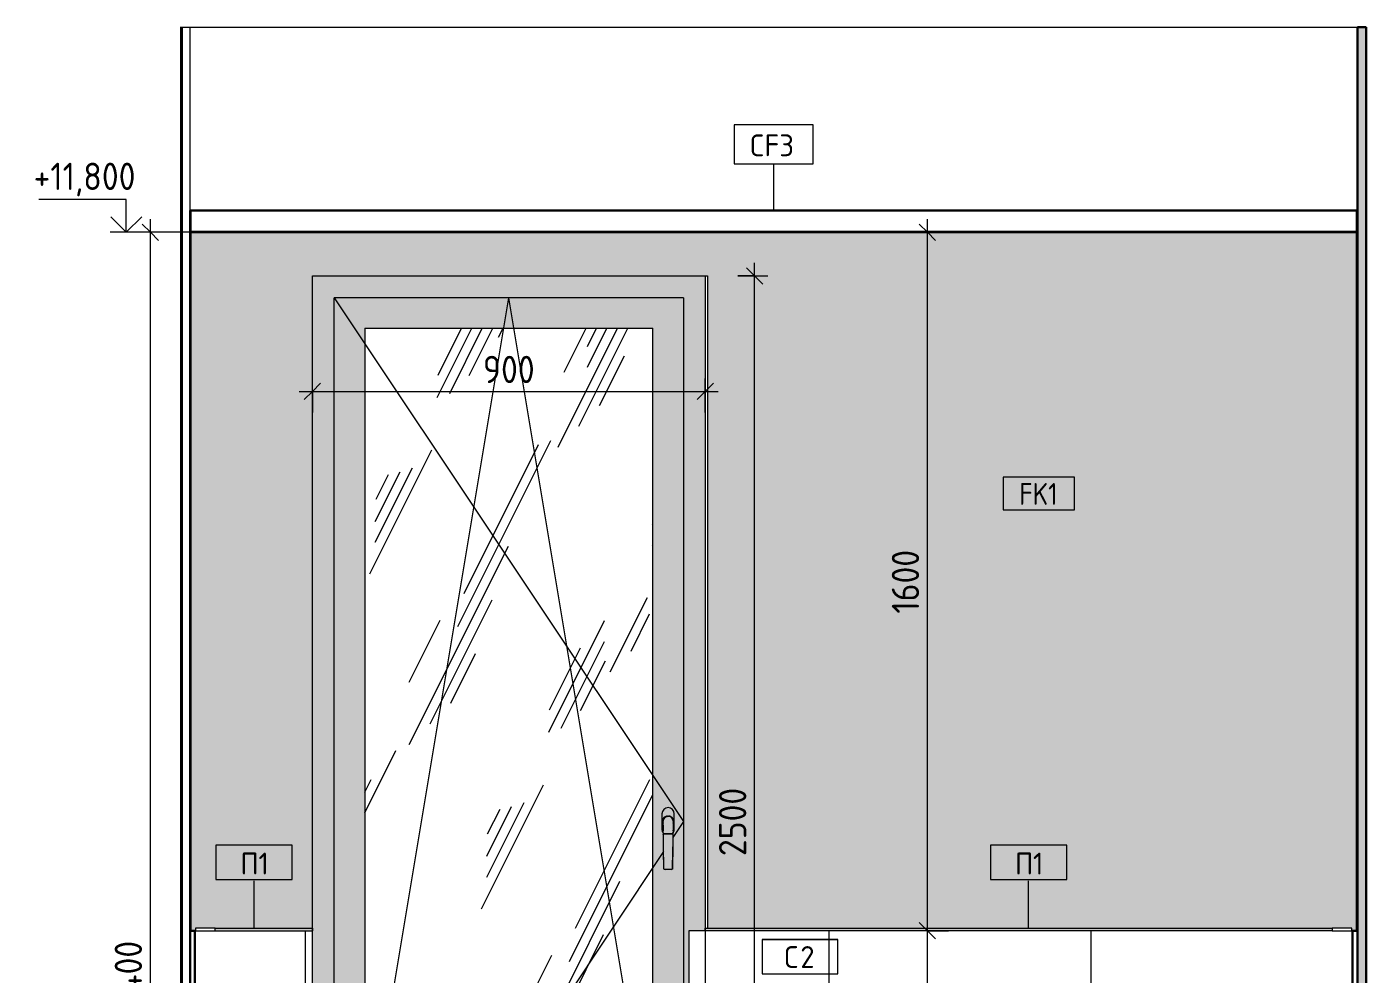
# Model space of a CAD drawing. Header units: millimetres. Extents: x 63201 to 101610, y -2505 to 12270.
# Drawn here: x 89770 to 92838, y 10100 to 12270 of the extents above; entities that cross this region are included whole.
import ezdxf

# ---------------------------------------------------------------- set-up
doc = ezdxf.new("R2010")
doc.units = ezdxf.units.MM
for name, color, linetype, lineweight in [('A-ANNO-DIMS', 7, 'Continuous', 9), ('A-ANNO-DIMS-25', 7, 'Continuous', 9), ('A-CLNG-IDEN', 7, 'Continuous', 9), ('A-FLOR', 7, 'Continuous', 9), ('A-FLOR-HRAL-IDEN', 7, 'Continuous', 9), ('A-GENM-IDEN', 7, 'Continuous', 9), ('A-GLAZ', 7, 'Continuous', 9), ('A-WALL', 7, 'Continuous', 9), ('A-WALL-IDEN', 7, 'Continuous', 9), ('A-WALL-PATT', 7, 'Continuous', 9), ('G-ANNO-DIMS', 7, 'Continuous', 9), ('G-ANNO-DIMS-1', 7, 'Continuous', 20), ('I-WALL', 7, 'Continuous', 9), ('Ограждение', 7, 'Continuous', 9), ('Поручни', 7, 'Continuous', 9)]:
    doc.layers.add(name, color=color, linetype=linetype, lineweight=lineweight)
for name, color, linetype, lineweight, true_color in [('A-CLNG-FNSH-1', 7, 'Continuous', 30, 0x3c3c3c), ('A-WALL-4', 7, 'Continuous', 40, 0x3c3c3c), ('A-WALL-5', 7, 'Continuous', 30, 0x3c3c3c), ('A-WALL-FNSH-3', 7, 'Continuous', 30, 0x3c3c3c), ('I-WALL-1', 7, 'Continuous', 9, 0x787878)]:
    doc.layers.add(name, color=color, linetype=linetype, lineweight=lineweight, true_color=true_color)
doc.styles.add('GOST Common_5', font='GOST_Common.ttf', dxfattribs={"height": 50})
doc.styles.add('GOST Common_6', font='GOST_Common.ttf', dxfattribs={"width": 0.9, "height": 50})
doc.styles.add('ISOCPEUR_2', font='isocpeur.ttf', dxfattribs={"width": 0.9, "height": 62.5})
doc.dimstyles.new('ISO-2_5_0_9К_БОЛЬШОЙ_1', dxfattribs={"dimscale": 304.8, "dimtxt": 62.248823, "dimasz": 0.123031, "dimexe": 0.098425, "dimexo": 0.246063, "dimgap": 0, "dimtad": 1, "dimdec": 0, "dimrnd": 10, "dimzin": 0, "dimdsep": 46, "dimtxsty": 'ISOCPEUR_2', "dimblk1": 'OBLIQUE', "dimblk2": 'OBLIQUE', "dimsah": 1, "dimcen": 0.09, "dimdle": 0.098425, "dimazin": 0, "dimtfac": 1, "dimtdec": 4, "dimtix": 1, "dimtmove": 0, "dimatfit": 3, "dimfxl": 1, "dimtvp": 1, "dimtolj": 1, "dimtzin": 0, "dimarcsym": 2})

# ---------------------------------------------------------------- blocks, each defined once
blk = doc.blocks.new('120_Окно_СКБ_1Ст - 120_Окно_СКБ_1Ст 900х2500_h_-22445987-Развертка 3_11-3')
at = {"layer": 'A-GLAZ'}
h = blk.add_hatch(color=256, dxfattribs=at)
h.paths.add_polyline_path([(-70736.1, 9200), (-70697.5, 9200), (-70697.5, 9204), (-71540, 9204), (-71540, 9220), (-70697.5, 9220.2), (-70697.5, 10200), (-70660, 10200), (-70660, 11700), (-71560, 11700), (-71560, 9220), (-71544.8, 9220), (-71544.8, 9204), (-71560, 9204), (-71560, 9200), (-70736.7, 9200)])
h.paths.add_polyline_path([(-71351.1, 9250), (-71510, 9250), (-71510, 11650), (-70710, 11650), (-70710, 9250), (-71181.4, 9250)])
h = blk.add_hatch(color=256, dxfattribs=at)
h.paths.add_polyline_path([(-71490, 9250), (-70710, 9250), (-70710, 11650), (-71510, 11650), (-71510, 9250)])
h.paths.add_polyline_path([(-71011.8, 9320), (-71440, 9320), (-71440, 11580), (-70780, 11580), (-70780, 9320), (-70842.2, 9320)])
h.paths.add_polyline_path([(-70738, 10340.5), (-70754, 10340.8), (-70754.9, 10341.3), (-70755, 10341.6), (-70756.2, 10423.8), (-70757.3, 10425.5), (-70758.5, 10428.4), (-70759, 10432), (-70759, 10468), (-70758.5, 10471.6), (-70757.1, 10475), (-70754.9, 10477.9), (-70752, 10480.1), (-70748.6, 10481.5), (-70745, 10482), (-70741.4, 10481.5), (-70737.2, 10479.5), (-70735.1, 10477.9), (-70732.9, 10475), (-70731.5, 10471.6), (-70731, 10468), (-70731, 10432), (-70731.5, 10428.4), (-70732.9, 10425), (-70733.9, 10423.6), (-70734.2, 10400.4), (-70735.1, 10341.3), (-70736.1, 10340.7), (-70737.2, 10340.5)])
h = blk.add_hatch(dxfattribs=at)
h.set_pattern_fill('FP_20', color=256, style=0, pattern_type=2)
h.set_pattern_definition([(63.435, (-70203.4, 31.75), (-255.583, 766.747), [317.5, -190.5, 317.5, -190.5, -403.903]), (63.435, (-70203.4, 31.75), (-255.583, 766.747), [-1016, 127, -276.903]), (63.435, (-70219.3, 47.6), (-255.583, 766.747), [254, -317.5, 190.5, -190.5, -467.403]), (63.435, (-70219.3, 47.6), (-255.583, 766.747), [-952.5, 222.25, -245.153]), (63.435, (-70219.3, 95.25), (-255.583, 766.747), [190.5, -381, 127, -190.5, -530.903]), (63.435, (-70219.3, 95.25), (-255.583, 766.747), [-889, 285.75, -245.153]), (63.435, (-70171.7, 47.6), (-255.583, 766.747), [190.5, -381, 158.75, -6404.65]), (63.435, (-70124.05, 95.25), (-255.583, 766.747), [95.25, -476.25, 63.5, -6499.9]), (63.435, (-70203.4, 174.6), (-255.583, 766.747), [63.5, -476.25, 63.5, -254, -562.653]), (63.435, (-70203.4, 174.6), (-255.583, 766.747), [-857.25, 158.75, -403.903]), (63.435, (-69917.7, 127), (-255.583, 766.747), [317.5, -476.25, 381, -251.503]), (63.435, (-69917.7, 79.4), (-255.583, 766.747), [444.5, -317.5, 476.25, -188.003]), (63.435, (-69885.9, 95.25), (-255.583, 766.747), [508, -254, 381, -276.903]), (63.435, (-69838.3, 142.9), (-255.583, 766.747), [317.5, -444.5, 254, -403.903]), (63.435, (-69885.9, 238.1), (-255.583, 766.747), [158.75, -635, 190.5, -435.653]), (63.435, (-69790.7, 190.5), (-255.583, 766.747), [127, -635, 127, -530.903])])
h.paths.add_polyline_path([(-71351.1, 9320), (-70780, 9320), (-70780, 11580), (-71440, 11580), (-71440, 9320)])
h = blk.add_hatch(color=256, dxfattribs=at)
h.paths.add_polyline_path([(-70757.1, 10450.3), (-70756.9, 10451.9), (-70757, 10450.4)])
h.paths.add_polyline_path([(-70756.1, 10423.6), (-70757, 10449.7), (-70757.1, 10453.7), (-70756.9, 10454), (-70756.6, 10454.4), (-70756.2, 10456.1), (-70755.5, 10457.3), (-70753.5, 10459.6), (-70753.4, 10459.2), (-70752.8, 10460), (-70752.7, 10460.2), (-70750.8, 10461.4), (-70748, 10462.2), (-70744, 10462.5), (-70740.3, 10461.8), (-70737.4, 10460.3), (-70735.2, 10458.2), (-70733.6, 10455.7), (-70733, 10453.8), (-70733.1, 10453.5), (-70732.7, 10452), (-70732.9, 10449.7), (-70733.5, 10439.3), (-70733.9, 10423.6), (-70732.9, 10425), (-70731.4, 10428.6), (-70731, 10434), (-70731, 10468), (-70731.5, 10471.6), (-70732.9, 10475), (-70735.1, 10477.9), (-70738, 10480.1), (-70741.4, 10481.5), (-70745, 10482), (-70748.6, 10481.5), (-70752.8, 10479.5), (-70754.9, 10477.9), (-70757.3, 10474.5), (-70758.5, 10471.6), (-70759, 10468), (-70759, 10432), (-70758.5, 10428.4), (-70757.1, 10425), (-70756.2, 10423.8)])
for points in [[(-70756, 10421.2), (-70755.5, 10421.6), (-70753, 10421.9), (-70752, 10421.9), (-70749.8, 10445.9), (-70749, 10452.1), (-70747.5, 10459.1), (-70746.6, 10462.4), (-70750, 10461.7), (-70752.1, 10460.7), (-70752.7, 10459.9), (-70752.8, 10459.7), (-70753.4, 10459.2), (-70753.7, 10459.4), (-70754.8, 10458.3), (-70756.4, 10455.7), (-70756.5, 10455.4), (-70756.6, 10454.3), (-70757.1, 10453.6), (-70757, 10449.7), (-70756.7, 10445.2), (-70756, 10421.2)], [(-70752, 10421.9), (-70738, 10421.9), (-70740.1, 10445.6), (-70741.3, 10453.8), (-70742.5, 10459.2), (-70744, 10462.5), (-70746.1, 10462.2), (-70747.1, 10460.2), (-70748, 10457.1), (-70749, 10452.1), (-70750.5, 10439.3), (-70751.9, 10422.8)], [(-70752, 10340.5), (-70752, 10421.9), (-70755.5, 10421.6), (-70756, 10421.1), (-70754.9, 10341.3), (-70754, 10340.8), (-70752.8, 10340.5)], [(-70752, 10340.5), (-70738, 10340.5), (-70738, 10421.9), (-70752, 10421.9), (-70752, 10340.5)], [(-70738, 10340.5), (-70735.9, 10340.8), (-70735.1, 10341.4), (-70735, 10341.6), (-70734.1, 10421.4), (-70735.7, 10421.8), (-70738, 10421.9), (-70738, 10347.5)], [(-70734, 10420.4), (-70734, 10420.5), (-70734, 10420.5)]]:
    blk.add_hatch(color=256, dxfattribs=at).paths.add_polyline_path(points)
h = blk.add_hatch(color=256, dxfattribs=at)
h.paths.add_polyline_path([(-70734, 10421.2), (-70733.1, 10447.5), (-70732.9, 10453), (-70733.1, 10453.5), (-70732.9, 10454), (-70734.7, 10457.6), (-70736.5, 10459.6), (-70739.2, 10461.4), (-70742, 10462.2), (-70744, 10462.5), (-70742.7, 10459.7), (-70742.5, 10459.1), (-70741, 10452.1), (-70739.5, 10439.8), (-70737.7, 10421.9), (-70734.5, 10421.6), (-70734.1, 10421.3)])
h.paths.add_polyline_path([(-70733.6, 10454.7), (-70734, 10455.7), (-70733.7, 10454.9)])
for p, q in [((-71560, 9200), (-71560, 11700)), ((-71560, 11700), (-70660, 11700)), ((-70660, 11700), (-70660, 9204)), ((-71510, 9250), (-71510, 11650)), ((-70710, 11650), (-71510, 11650)), ((-71510, 9250), (-71110, 11650)), ((-71510, 11650), (-70710, 10450)), ((-70710, 9250), (-71110, 11650)), ((-70710, 11650), (-70710, 9250)), ((-71440, 11580), (-71440, 9320)), ((-71440, 11580), (-70780, 11580)), ((-70780, 9320), (-70780, 11580)), ((-70759, 10468), (-70759, 10432)), ((-70759, 10468), (-70759, 10432)), ((-70731, 10432), (-70731, 10468)), ((-70731, 10432), (-70731, 10468)), ((-70757.5, 10449), (-70757.5, 10451)), ((-70755, 10341.6), (-70756.5, 10450.8)), ((-70746.1, 10462.5), (-70743.9, 10462.5)), ((-70746, 10462.5), (-70744, 10462.5)), ((-70744, 10461.5), (-70746, 10461.5)), ((-70733.5, 10451), (-70735, 10341.6)), ((-70710, 10450), (-70734.1, 10413.8)), ((-70732.5, 10451), (-70732.5, 10449)), ((-70756, 10421.2), (-70756, 10420.5)), ((-70756, 10420.5), (-70756, 10421.2)), ((-70756, 10420.5), (-70756, 10420.5)), ((-70754, 10421.8), (-70753, 10421.9)), ((-70753, 10421.9), (-70752, 10421.9)), ((-70738, 10421.9), (-70752, 10421.9)), ((-70752, 10421.9), (-70738, 10421.9)), ((-70738, 10421.9), (-70737, 10421.9)), ((-70734, 10420.5), (-70734, 10421.2)), ((-70734, 10421.2), (-70734, 10420.5)), ((-70755.5, 10381.7), (-71510, 9250)), ((-70738, 10340.5), (-70752, 10340.5)), ((-70738, 10340.5), (-70752, 10340.5)), ((-71440, 9320), (-70780, 9320)), ((-70710, 9250), (-71510, 9250)), ((-70685.3, 9200), (-71560, 9200))]:
    blk.add_line(p, q, dxfattribs=at)
at = {"layer": 'A-GLAZ', "flags": 128}
for points in [[(-70757.5, 10451), (-70757.1, 10454), (-70756, 10456.7), (-70754.1, 10459.1), (-70751.7, 10461), (-70749, 10462.1), (-70746, 10462.5)], [(-70756.8, 10445.2), (-70757.1, 10446), (-70757.5, 10449)], [(-70757.1, 10446.2), (-70757, 10445.5), (-70756.6, 10439.4), (-70756.3, 10432.4), (-70756.2, 10428.6)], [(-70744, 10462.5), (-70741, 10462.1), (-70738.3, 10461), (-70735.9, 10459.1), (-70734, 10456.7), (-70732.9, 10454), (-70732.5, 10451)], [(-70732.9, 10446.2), (-70733, 10445.5), (-70733.4, 10439.4), (-70733.7, 10432.4), (-70733.8, 10428.6)], [(-70732.5, 10449), (-70732.9, 10446), (-70733.2, 10445.2)], [(-70752, 10421.9), (-70753, 10421.9), (-70754, 10421.8), (-70754.8, 10421.7), (-70755.5, 10421.6), (-70755.9, 10421.4), (-70756, 10421.2)], [(-70756, 10421.2), (-70755.9, 10421.4), (-70755.5, 10421.6)], [(-70755.5, 10421.6), (-70754.8, 10421.7), (-70754, 10421.8)], [(-70734, 10421.2), (-70734.1, 10421.4), (-70734.5, 10421.6), (-70735.2, 10421.7), (-70736, 10421.8), (-70737, 10421.9), (-70738, 10421.9)], [(-70737, 10421.9), (-70736, 10421.8), (-70735.2, 10421.7), (-70734.5, 10421.6)], [(-70734.5, 10421.6), (-70734.1, 10421.4), (-70734, 10421.2)], [(-70755, 10341.6), (-70755.5, 10382.7), (-70755.7, 10392.5)], [(-70735, 10341.6), (-70734.5, 10382.7), (-70734.3, 10392.5)], [(-70752, 10340.5), (-70752.8, 10340.5), (-70753.5, 10340.6), (-70754.1, 10340.8), (-70754.6, 10341), (-70754.9, 10341.3), (-70755, 10341.6)], [(-70735, 10341.6), (-70735.1, 10341.3), (-70735.4, 10341), (-70735.9, 10340.8), (-70736.5, 10340.6), (-70737.2, 10340.5), (-70738, 10340.5)]]:
    blk.add_lwpolyline(points, dxfattribs=at)
at = {"layer": 'A-GLAZ'}
for centre, radius, start, end in [((-70745, 10468), 14, 0, 180), ((-70745, 10468), 14, 0, 180), ((-70746, 10451), 11.5, 90.2744, 204.8614), ((-70746, 10451), 10.5, 90.2744, 181.3109), ((-70744, 10451), 10.5, 0.0023, 89.7256), ((-70744, 10451), 11.5, 335.1322, 89.7256), ((-70745, 10432), 14, 180, 217.3919), ((-70745, 10432), 14, 180, 217.174), ((-70745, 10432), 14, 322.6053, 0), ((-70745, 10432), 14, 322.826, 0)]:
    blk.add_arc(centre, radius, start, end, dxfattribs=at)
for centre, major_axis, start_param, end_param in [((-70752, 10341.6), (-3, 0), 0.00131, 1.569486), ((-70738, 10341.6), (3, 0), 4.713699, 6.278048)]:
    blk.add_ellipse(centre, major_axis=major_axis, ratio=0.374607, start_param=start_param, end_param=end_param, dxfattribs=at)
blk = doc.blocks.new('Ограждение - Ограждение-30308452-Развертка 3_11-3')
at = {"layer": 'Ограждение'}
blk.add_hatch(color=256, dxfattribs=at).paths.add_polyline_path([(-71657.7, 10200), (-71560, 10200), (-71560, 10206), (-71782.5, 10206), (-71782.5, 10200)])
at = {"layer": 'Поручни'}
for p, q in [((-71782.5, 10206), (-71827.5, 10206)), ((-71827.5, 10206), (-71827.5, 10200)), ((-71827.5, 10200), (-71782.5, 10200)), ((-71782.5, 10200), (-71782.5, 10206)), ((-71782.5, 10206), (-71560, 10206)), ((-71782.5, 10200), (-71560, 10200)), ((-71560, 10206), (-71560, 10200))]:
    blk.add_line(p, q, dxfattribs=at)
blk = doc.blocks.new('Ограждение - Ограждение-30319807-Развертка 3_11-3')
at = {"layer": 'Ограждение'}
blk.add_hatch(color=256, dxfattribs=at).paths.add_polyline_path([(-70132.1, 10200), (-69223.4, 10200), (-69223.4, 10206), (-70660, 10206), (-70660, 10200), (-70158.6, 10200)])
at = {"layer": 'Поручни'}
for p, q in [((-70660, 10200), (-70660, 10206)), ((-70660, 10206), (-69223.4, 10206)), ((-69223.4, 10200), (-70660, 10200)), ((-69178.4, 10206), (-69223.4, 10206)), ((-69223.4, 10206), (-69223.4, 10200)), ((-69223.4, 10200), (-69178.4, 10200)), ((-69178.4, 10200), (-69178.4, 10206))]:
    blk.add_line(p, q, dxfattribs=at)
blk = doc.blocks.new('М_потолков - Марка_ Имя типа-25382930-Развертка 3_11-3')
at = {"layer": 'A-CLNG-IDEN'}
for p, q in [((-70412.3, 12046.1), (-70593.6, 12046.1)), ((-70593.6, 12046.1), (-70593.6, 11956.6)), ((-70412.3, 11956.6), (-70412.3, 12046.1)), ((-70593.6, 11956.6), (-70412.3, 11956.6))]:
    blk.add_line(p, q, dxfattribs=at)
blk = doc.blocks.new('М_стена_0001 - Типоразмер_без рамки-25382661-Развертка 3_11-3')
at = {"layer": 'A-WALL-IDEN'}
for p, q in [((-69551.6, 9552.6), (-69714.9, 9552.6)), ((-69714.9, 9552.6), (-69714.9, 9477.6)), ((-69551.6, 9477.6), (-69551.6, 9552.6)), ((-69714.9, 9477.6), (-69551.6, 9477.6))]:
    blk.add_line(p, q, dxfattribs=at)
blk = doc.blocks.new('DIMBLOCK23-Развертка 3_11-3')
at = {"layer": 'A-ANNO-DIMS-25'}
for p, q in [((90424.1, 11386.7), (90424.1, 11465.2)), ((91324.1, 11386.7), (91324.1, 11465.2)), ((90394.1, 11435.2), (91354.1, 11435.2)), ((90424.1, 11435.2), (90424.1, 11386.7)), ((91324.1, 11435.2), (91324.1, 11386.7))]:
    blk.add_line(p, q, dxfattribs=at)
at = {"layer": 'A-ANNO-DIMS-25', "lineweight": 20}
for p, q in [((90424.1, 11435.2), (90442.9, 11454)), ((91324.1, 11435.2), (91342.9, 11454)), ((90424.1, 11435.2), (90405.4, 11416.5)), ((91324.1, 11435.2), (91305.4, 11416.5))]:
    blk.add_line(p, q, dxfattribs=at)
at = {"layer": 'A-ANNO-DIMS-25', "color": 0, "insert": (90814.9, 11516.9), "char_height": 62.5, "width": 142.215, "attachment_point": 1, "line_spacing_factor": 1.149209, "style": 'ISOCPEUR_2'}
blk.add_mtext('900', dxfattribs=at)
blk = doc.blocks.new('_Oblique')
at = {"color": 0, "linetype": 'ByBlock', "lineweight": -2}
blk.add_line((-0.5, -0.5), (0.5, 0.5), dxfattribs=at)
blk = doc.blocks.new('DIMBLOCK24-Развертка 3_11-3')
at = {"layer": 'A-ANNO-DIMS-25'}
for p, q in [((91437.4, 9170), (91437.4, 11730)), ((91399.1, 11700), (91467.4, 11700)), ((91437.4, 11700), (91399.1, 11700)), ((91399.1, 9200), (91467.4, 9200)), ((91437.4, 9200), (91399.1, 9200))]:
    blk.add_line(p, q, dxfattribs=at)
at = {"layer": 'A-ANNO-DIMS-25', "lineweight": 20}
for p, q in [((91437.4, 11700), (91418.6, 11718.7)), ((91437.4, 11700), (91456.1, 11681.2)), ((91437.4, 9200), (91418.6, 9218.7)), ((91437.4, 9200), (91456.1, 9181.2))]:
    blk.add_line(p, q, dxfattribs=at)
at = {"layer": 'A-ANNO-DIMS-25', "color": 0, "insert": (91355.7, 10371), "char_height": 62.5, "width": 189.619, "attachment_point": 1, "rotation": 90, "line_spacing_factor": 1.149209, "style": 'ISOCPEUR_2'}
blk.add_mtext('2500', dxfattribs=at)
blk = doc.blocks.new('DIMBLOCK25-Развертка 3_11-3')
at = {"layer": 'A-ANNO-DIMS-25', "lineweight": 20}
for p, q in [((91833.2, 11800), (91814.5, 11818.8)), ((91833.2, 11800), (91852, 11781.2)), ((91833.2, 10200), (91814.5, 10218.8)), ((91833.2, 10200), (91852, 10181.2))]:
    blk.add_line(p, q, dxfattribs=at)
at = {"layer": 'A-ANNO-DIMS-25'}
for p, q in [((91833.2, 10170), (91833.2, 11830)), ((91881.7, 11800), (91803.2, 11800)), ((91833.2, 11800), (91881.7, 11800)), ((91881.7, 10200), (91803.2, 10200)), ((91833.2, 10200), (91881.7, 10200))]:
    blk.add_line(p, q, dxfattribs=at)
at = {"layer": 'A-ANNO-DIMS-25', "color": 0, "insert": (91751.6, 10926.4), "char_height": 62.5, "width": 176.691, "attachment_point": 1, "rotation": 90, "line_spacing_factor": 1.149209, "style": 'ISOCPEUR_2'}
blk.add_mtext('1600', dxfattribs=at)
blk = doc.blocks.new('DIMBLOCK27-Развертка 3_11-3')
at = {"layer": 'A-ANNO-DIMS-25', "lineweight": 20}
for p, q in [((91833.2, 10200), (91814.5, 10218.8)), ((91833.2, 10200), (91852, 10181.2)), ((91833.2, 9600), (91814.5, 9618.8)), ((91833.2, 9600), (91852, 9581.3))]:
    blk.add_line(p, q, dxfattribs=at)
at = {"layer": 'A-ANNO-DIMS-25'}
for p, q in [((91833.2, 9600), (91833.2, 10230)), ((91881.7, 10200), (91803.2, 10200)), ((91833.2, 10200), (91881.7, 10200)), ((91881.7, 9600), (91803.2, 9600)), ((91833.2, 9600), (91881.7, 9600))]:
    blk.add_line(p, q, dxfattribs=at)
at = {"layer": 'A-ANNO-DIMS-25', "color": 0, "insert": (91751.6, 9840.7), "char_height": 62.5, "width": 142.215, "attachment_point": 1, "rotation": 90, "line_spacing_factor": 1.149209, "style": 'ISOCPEUR_2'}
blk.add_mtext('600', dxfattribs=at)
blk = doc.blocks.new('М_ограждение - Типоразмер-25387795-Развертка 3_11-3')
at = {"layer": 'A-FLOR-HRAL-IDEN'}
for p, q in [((-69831.7, 10396.4), (-70006.7, 10396.4)), ((-70006.7, 10396.4), (-70006.7, 10317.5)), ((-69831.7, 10317.5), (-69831.7, 10396.4)), ((-70006.7, 10317.5), (-69831.7, 10317.5))]:
    blk.add_line(p, q, dxfattribs=at)
blk = doc.blocks.new('Mark Reiling - Mark Reiling-26174330-Развертка 3_11-3')
at = {"layer": 'A-GENM-IDEN'}
for p, q in [((-70529.7, 10179.8), (-70529.7, 10101)), ((-70529.7, 10179.8), (-70356.3, 10179.8)), ((-70356.3, 10179.8), (-70529.7, 10179.8)), ((-70529.7, 10179.8), (-70529.7, 10101)), ((-70356.3, 10101), (-70356.3, 10179.8)), ((-70356.3, 10101), (-70356.3, 10179.8)), ((-70529.7, 10101), (-70356.3, 10101)), ((-70529.7, 10101), (-70356.3, 10101))]:
    blk.add_line(p, q, dxfattribs=at)
blk = doc.blocks.new('Высотные отметки - Стрелка_Верх-17668718-Развертка 3_11-3')
at = {"layer": 'G-ANNO-DIMS'}
for p, q in [((-71997.2, 8475), (-72197.2, 8475)), ((-71997.2, 8400), (-71997.2, 8475)), ((-71959.2, 8400), (-72034.2, 8400))]:
    blk.add_line(p, q, dxfattribs=at)
at = {"layer": 'G-ANNO-DIMS-1'}
for q in [(-72032.5, 8435.4), (-71961.8, 8435.4)]:
    blk.add_line((-71997.2, 8400), q, dxfattribs=at)
blk = doc.blocks.new('DIMBLOCK33-Развертка 3_11-3')
at = {"layer": 'A-ANNO-DIMS-25', "lineweight": 20}
for p, q in [((90052.9, 11800), (90034.2, 11818.8)), ((90052.9, 11800), (90071.7, 11781.2)), ((90052.9, 8400), (90034.2, 8418.7)), ((90052.9, 8400), (90071.7, 8381.2))]:
    blk.add_line(p, q, dxfattribs=at)
at = {"layer": 'A-ANNO-DIMS-25'}
for p, q in [((90052.9, 8370), (90052.9, 11830)), ((90070.1, 11800), (90022.9, 11800)), ((90052.9, 11800), (90049.1, 11800)), ((90069.1, 8400), (90022.9, 8400)), ((90052.9, 8400), (90049.1, 8400))]:
    blk.add_line(p, q, dxfattribs=at)
at = {"layer": 'A-ANNO-DIMS-25', "color": 0, "insert": (89971.3, 10018), "char_height": 62.5, "width": 196.802, "attachment_point": 1, "rotation": 90, "line_spacing_factor": 1.149209, "style": 'ISOCPEUR_2'}
blk.add_mtext('3400', dxfattribs=at)

msp = doc.modelspace()

# ---------------------------------------------------------------- hatches: boundary and pattern name
at = {"layer": 'A-WALL'}
msp.add_hatch(color=256, dxfattribs=at).paths.add_polyline_path([(92838.3, 12220), (92838.5, 12220.1), (92838.3, 12270)])
at = {"layer": 'A-WALL-PATT'}
msp.add_hatch(color=256, dxfattribs=at).paths.add_polyline_path([(92807.3, 10200), (92817.3, 10200), (92817.3, 11800), (90145.1, 11800), (90145.1, 10200), (90156.6, 10200), (90156.6, 10206), (90424.1, 10206), (90424.1, 11700), (91329.6, 11700), (91329.6, 10206), (92805.8, 10206), (92805.8, 10200)])
h = msp.add_hatch(dxfattribs=at)
h.set_pattern_fill('FP_22', color=256, style=0, pattern_type=2)
h.set_pattern_definition([(90, (92807.75, 8400), (-600, 4e-14), []), (180, (92807.75, 8400), (-7e-14, -600), [])])
h.paths.add_polyline_path([(91650.9, 8400), (92207.3, 8400), (92207.2, 8667.9), (92202.5, 8673.6), (92191.9, 8688.5), (92183.5, 8703), (92175, 8721.8), (92172.9, 8727.6), (92167.5, 8745.9), (92166.4, 8750.8), (92164.2, 8762.9), (92162.1, 8782.2), (92162.1, 8800), (92207.3, 8800), (92207.3, 8992.7), (92170.4, 8992.5), (92170.4, 8990.5), (92166.9, 8990.5), (92166.7, 8992.7), (92165.2, 8995.6), (92164.7, 8997.3), (92164.5, 9000.9), (92165.2, 9004.4), (92166.7, 9007.2), (92166.9, 9007.5), (92166.9, 9009.5), (92170.4, 9009.5), (92170.4, 9007.5), (92179.4, 9007.5), (92179.4, 9067.4), (92298.4, 9067.4), (92298.4, 9020.3), (92302.6, 9021.9), (92308.5, 9022.4), (92314.6, 9021.5), (92314.8, 9021.4), (92318.9, 9019.5), (92321.8, 9017.7), (92324.9, 9014.6), (92326.6, 9012.4), (92328.8, 9008.1), (92329.5, 9005.9), (92330.1, 9003.5), (92330.5, 9000), (92673.4, 9000), (92677.3, 9150), (92677.3, 9190), (92742.3, 9190), (92742.3, 9195), (92743, 9197.6), (92745.5, 9199.5), (92748, 9200), (92772.9, 9199.8), (92774.8, 9199.2), (92776.6, 9197.4), (92777.3, 9195), (92777.3, 9190), (92807.3, 9190), (92807.3, 10200), (91286.6, 10200), (91286.6, 9220), (91304.1, 9220), (91304.1, 9204), (91324.1, 9204), (91324.1, 9170), (91304.1, 9170), (91304.1, 8500), (91324.1, 8500), (91324.1, 8400), (91516.5, 8400), (91516.5, 8410), (91523.6, 8410), (91523.7, 8432.9), (91526.1, 8432.9), (91526.1, 8602.9), (91527, 8606.1), (91528, 8607.7), (91528.6, 8608.2), (91530.5, 8609.2), (91533.1, 8610), (91533.1, 10050), (91549.1, 10050), (91549.2, 8610), (91553.4, 8608.4), (91554.3, 8607.6), (91555.6, 8605.7), (91556.2, 8602.9), (91556.2, 8432.9), (91558.7, 8432.9), (91558.7, 8410), (91565.7, 8410), (91565.7, 8400), (91566.1, 8400)])
h.paths.add_polyline_path([(91298.8, 8400), (91298.8, 8500), (90444.1, 8500), (90444.1, 9170), (91298.8, 9170), (91298.8, 9204), (91286.6, 9204), (91286.6, 9200), (90424.1, 9200), (90424.1, 9204), (90169.3, 9204), (90169.3, 9220), (90424.1, 9220), (90424.1, 10200), (90155.1, 10200), (90155.1, 8400), (91142, 8400)])
h.paths.add_polyline_path([(90369.6, 8500), (90169.3, 8500), (90169.3, 9170), (90439.3, 9170), (90439.3, 8500)])
h.paths.add_polyline_path([(92320.9, 9000), (92320.9, 9000), (92321.1, 9001.2)])
at = {"layer": 'I-WALL-1'}
h = msp.add_hatch(dxfattribs=at)
h.set_pattern_fill('FP_21', color=256, style=0, pattern_type=2)
h.set_pattern_definition([(0, (91717.21, 0), (30.48, 7.62), [2.515, -20.345, 2.515, -20.345, -121.92]), (0, (91717.21, 0), (30.48, 7.62), [-45.72, 2.515, -43.205, 2.515, -20.345, -53.34]), (0, (91717.21, 0), (30.48, 7.62), [-114.3, 2.515, -12.725, 2.515, -35.585]), (120, (91728.64, 3.81), (-21.8391136, 22.5864543), [2.515, -20.345, 2.515, -20.345, -121.92]), (120, (91728.64, 3.81), (-21.8391136, 22.5864543), [-45.72, 2.515, -43.205, 2.515, -20.345, -53.34]), (120, (91728.64, 3.81), (-21.8391136, 22.5864543), [-114.3, 2.515, -12.725, 2.515, -35.585]), (240, (91732.45, 19.05), (-8.6408864, -30.2064543), [2.515, -20.345, 2.515, -20.345, -121.92]), (240, (91732.45, 19.05), (-8.6408864, -30.2064543), [-45.72, 2.515, -43.205, 2.515, -20.345, -53.34]), (240, (91732.45, 19.05), (-8.6408864, -30.2064543), [-114.3, 2.515, -12.725, 2.515, -35.585])])
h.paths.add_polyline_path([(92818.3, 8400), (92838.3, 8400), (92838.3, 8664.8), (92818.3, 8664.8), (92818.3, 8627.8)])
h.paths.add_polyline_path([(92838.3, 8684.3), (92838.3, 12270), (92818.3, 12270), (92818.3, 8758.9), (92820.9, 8749.2)])

# ---------------------------------------------------------------- linework, layer by layer
at = {"layer": 'A-CLNG-FNSH-1'}
for p, q in [((92817.3, 11850), (90145.1, 11850)), ((90145.1, 11850), (90145.1, 11800)), ((92817.3, 11800), (92817.3, 11850)), ((92817.3, 11801), (90145.1, 11801)), ((90145.1, 11800), (92817.3, 11800))]:
    msp.add_line(p, q, dxfattribs=at)
at = {"layer": 'A-CLNG-IDEN'}
msp.add_line((91481.2, 11850), (91481.2, 11956.6), dxfattribs=at)
at = {"layer": 'A-FLOR'}
msp.add_line((90124.1, 12270), (92838.5, 12270), dxfattribs=at)
at = {"layer": 'A-FLOR-HRAL-IDEN'}
for p, q in [((90290.4, 10206), (90290.4, 10314)), ((92064.9, 10206), (92064.9, 10314))]:
    msp.add_line(p, q, dxfattribs=at)
at = {"layer": 'A-WALL-4'}
msp.add_line((90124.1, 8385), (90124.1, 12270.5), dxfattribs=at)
at = {"layer": 'A-WALL-5'}
for p, q in [((92838.3, 12270), (92818.3, 12270)), ((92818.3, 12270), (92818.3, 11850)), ((92838.3, 8684.3), (92838.3, 12270))]:
    msp.add_line(p, q, dxfattribs=at)
at = {"layer": 'A-WALL-FNSH-3'}
for p, q in [((90145.1, 11850), (90144.1, 11850)), ((90144.1, 11850), (90144.1, 8400)), ((92818.3, 11850), (92817.3, 11850)), ((92818.3, 8758.9), (92818.3, 11850)), ((90145.1, 10200), (90145.1, 11800)), ((92817.3, 11800), (92817.3, 10200)), ((90155.1, 10200), (90144.1, 10200)), ((90155.1, 8400), (90155.1, 10200)), ((92818.3, 10200), (92807.3, 10200)), ((92807.3, 10200), (92807.3, 8800))]:
    msp.add_line(p, q, dxfattribs=at)
at = {"layer": 'G-ANNO-DIMS'}
msp.add_line((90238.3, 11800), (89997.8, 11800), dxfattribs=at)
at = {"layer": 'I-WALL'}
for p, q in [((90144.1, 11850), (90144.1, 12270)), ((92838.5, 12220), (92838.3, 12220)), ((90424.1, 10206), (90424.1, 11700)), ((90424.1, 11700), (91329.6, 11700)), ((91324.1, 11700), (91324.1, 10206)), ((91329.6, 11700), (91329.6, 10206)), ((90156.6, 10200), (90155.1, 10200)), ((90424.1, 9220), (90424.1, 10200)), ((91324.1, 10200), (91286.6, 10200)), ((91286.6, 10200), (91286.6, 9220)), ((92807.3, 10200), (92805.8, 10200))]:
    msp.add_line(p, q, dxfattribs=at)

# ---------------------------------------------------------------- block references
at = {"layer": 'A-CLNG-IDEN'}
msp.add_blockref('М_потолков - Марка_ Имя типа-25382930-Развертка 3_11-3', (161984.1, 0), dxfattribs=at)
at = {"layer": 'A-FLOR-HRAL-IDEN'}
for p in [(160209.6, 0), (161984.1, 0)]:
    msp.add_blockref('М_ограждение - Типоразмер-25387795-Развертка 3_11-3', p, dxfattribs=at)
at = {"layer": 'A-GENM-IDEN'}
msp.add_blockref('Mark Reiling - Mark Reiling-26174330-Развертка 3_11-3', (161984.1, 0), dxfattribs=at)
at = {"layer": 'A-GLAZ'}
msp.add_blockref('120_Окно_СКБ_1Ст - 120_Окно_СКБ_1Ст 900х2500_h_-22445987-Развертка 3_11-3', (161984.1, 0), dxfattribs=at)
at = {"layer": 'A-WALL-IDEN'}
msp.add_blockref('М_стена_0001 - Типоразмер_без рамки-25382661-Развертка 3_11-3', (161721.6, 1686.5), dxfattribs=at)
at = {"layer": 'G-ANNO-DIMS'}
msp.add_blockref('Высотные отметки - Стрелка_Верх-17668718-Развертка 3_11-3', (161995, 3400), dxfattribs=at)
at = {"layer": 'Поручни'}
for name in ['Ограждение - Ограждение-30308452-Развертка 3_11-3', 'Ограждение - Ограждение-30319807-Развертка 3_11-3']:
    msp.add_blockref(name, (161984.1, 0), dxfattribs=at)

# ---------------------------------------------------------------- texts
at = {"layer": 'A-CLNG-IDEN', "insert": (91425.5, 12023.9), "char_height": 50, "width": 130.274, "attachment_point": 1, "style": 'GOST Common_5'}
msp.add_mtext('CF3', dxfattribs=at)
at = {"layer": 'A-FLOR-HRAL-IDEN', "char_height": 50, "attachment_point": 1, "style": 'GOST Common_5'}
for s, insert, width in [('\\fGOST Common|b0|i0|c204|p34|;П', (90259.1, 10378.9), 50.105), ('\\fGOST Common|b0|i0|c204|p34|;1', (90300.5, 10378.9), 30.063), ('\\fGOST Common|b0|i0|c204|p34|;П', (92033.7, 10378.9), 50.105), ('\\fGOST Common|b0|i0|c204|p34|;1', (92075, 10378.9), 30.063)]:
    msp.add_mtext(s, dxfattribs=dict(at, insert=insert, width=width))
at = {"layer": 'A-GENM-IDEN', "char_height": 50, "width": 44.093, "attachment_point": 1, "style": 'GOST Common_5'}
for s, insert in [('\\fGOST Common|b0|i0|c204|p34|;С', (91505.6, 10164.8)), ('\\fGOST Common|b0|i0|c204|p34|;2', (91542, 10164.8))]:
    msp.add_mtext(s, dxfattribs=dict(at, insert=insert))
at = {"layer": 'A-WALL-IDEN', "insert": (92043.5, 11225.5), "char_height": 50, "width": 111.835, "attachment_point": 1, "style": 'GOST Common_6'}
msp.add_mtext('FK1', dxfattribs=at)

# ---------------------------------------------------------------- dimensions: what is measured, and where the dimension line sits
at = {"layer": 'A-ANNO-DIMS'}
for base, p1, p2, override, picture, middle in [((90052.9, 11800), (90144.1, 8400), (90145.1, 11800), {"dimpost": '<>', "dimfxl": 3400.000147}, 'DIMBLOCK33-Развертка 3_11-3', (90021.7, 10100)), ((91833.2, 11800), (91806.7, 10200), (91806.7, 11800), {"dimpost": '<>', "dimfxl": 1600}, 'DIMBLOCK25-Развертка 3_11-3', (91802, 11000)), ((91437.4, 11700), (91324.1, 9200), (91324.1, 11700), {"dimpost": '<>', "dimfxl": 2500}, 'DIMBLOCK24-Развертка 3_11-3', (91406.1, 10450)), ((91833.2, 10200), (91806.7, 9600), (91806.7, 10200), {"dimpost": '<>', "dimfxl": 600}, 'DIMBLOCK27-Развертка 3_11-3', (91802, 9900))]:
    dim = msp.add_linear_dim(base=base, p1=p1, p2=p2, angle=90, dimstyle='ISO-2_5_0_9К_БОЛЬШОЙ_1', override=override, dxfattribs=at)
    dim.commit()
    dim.dimension.update_dxf_attribs({"geometry": picture, "text_midpoint": middle})
dim = msp.add_linear_dim(base=(91324.1, 11435.2), p1=(90424.1, 11461.7), p2=(91324.1, 11461.7), dimstyle='ISO-2_5_0_9К_БОЛЬШОЙ_1', override={"dimpost": '<>', "dimfxl": 900}, dxfattribs=at)
dim.commit()
dim.dimension.update_dxf_attribs({"geometry": 'DIMBLOCK23-Развертка 3_11-3', "text_midpoint": (90874.1, 11466.5)})

# ---------------------------------------------------------------- next in the draw order: texts
at = {"layer": 'G-ANNO-DIMS', "insert": (89785.5, 11959.2), "char_height": 62.5, "width": 275.62, "attachment_point": 1, "line_spacing_factor": 1.149209, "style": 'ISOCPEUR_2', "bg_fill": 3, "box_fill_scale": 1.25, "bg_fill_color": 256, "bg_fill_true_color": 13158600, "bg_fill_transparency": 0}
msp.add_mtext('+11,800', dxfattribs=at)

doc.saveas('drawing.dxf')
